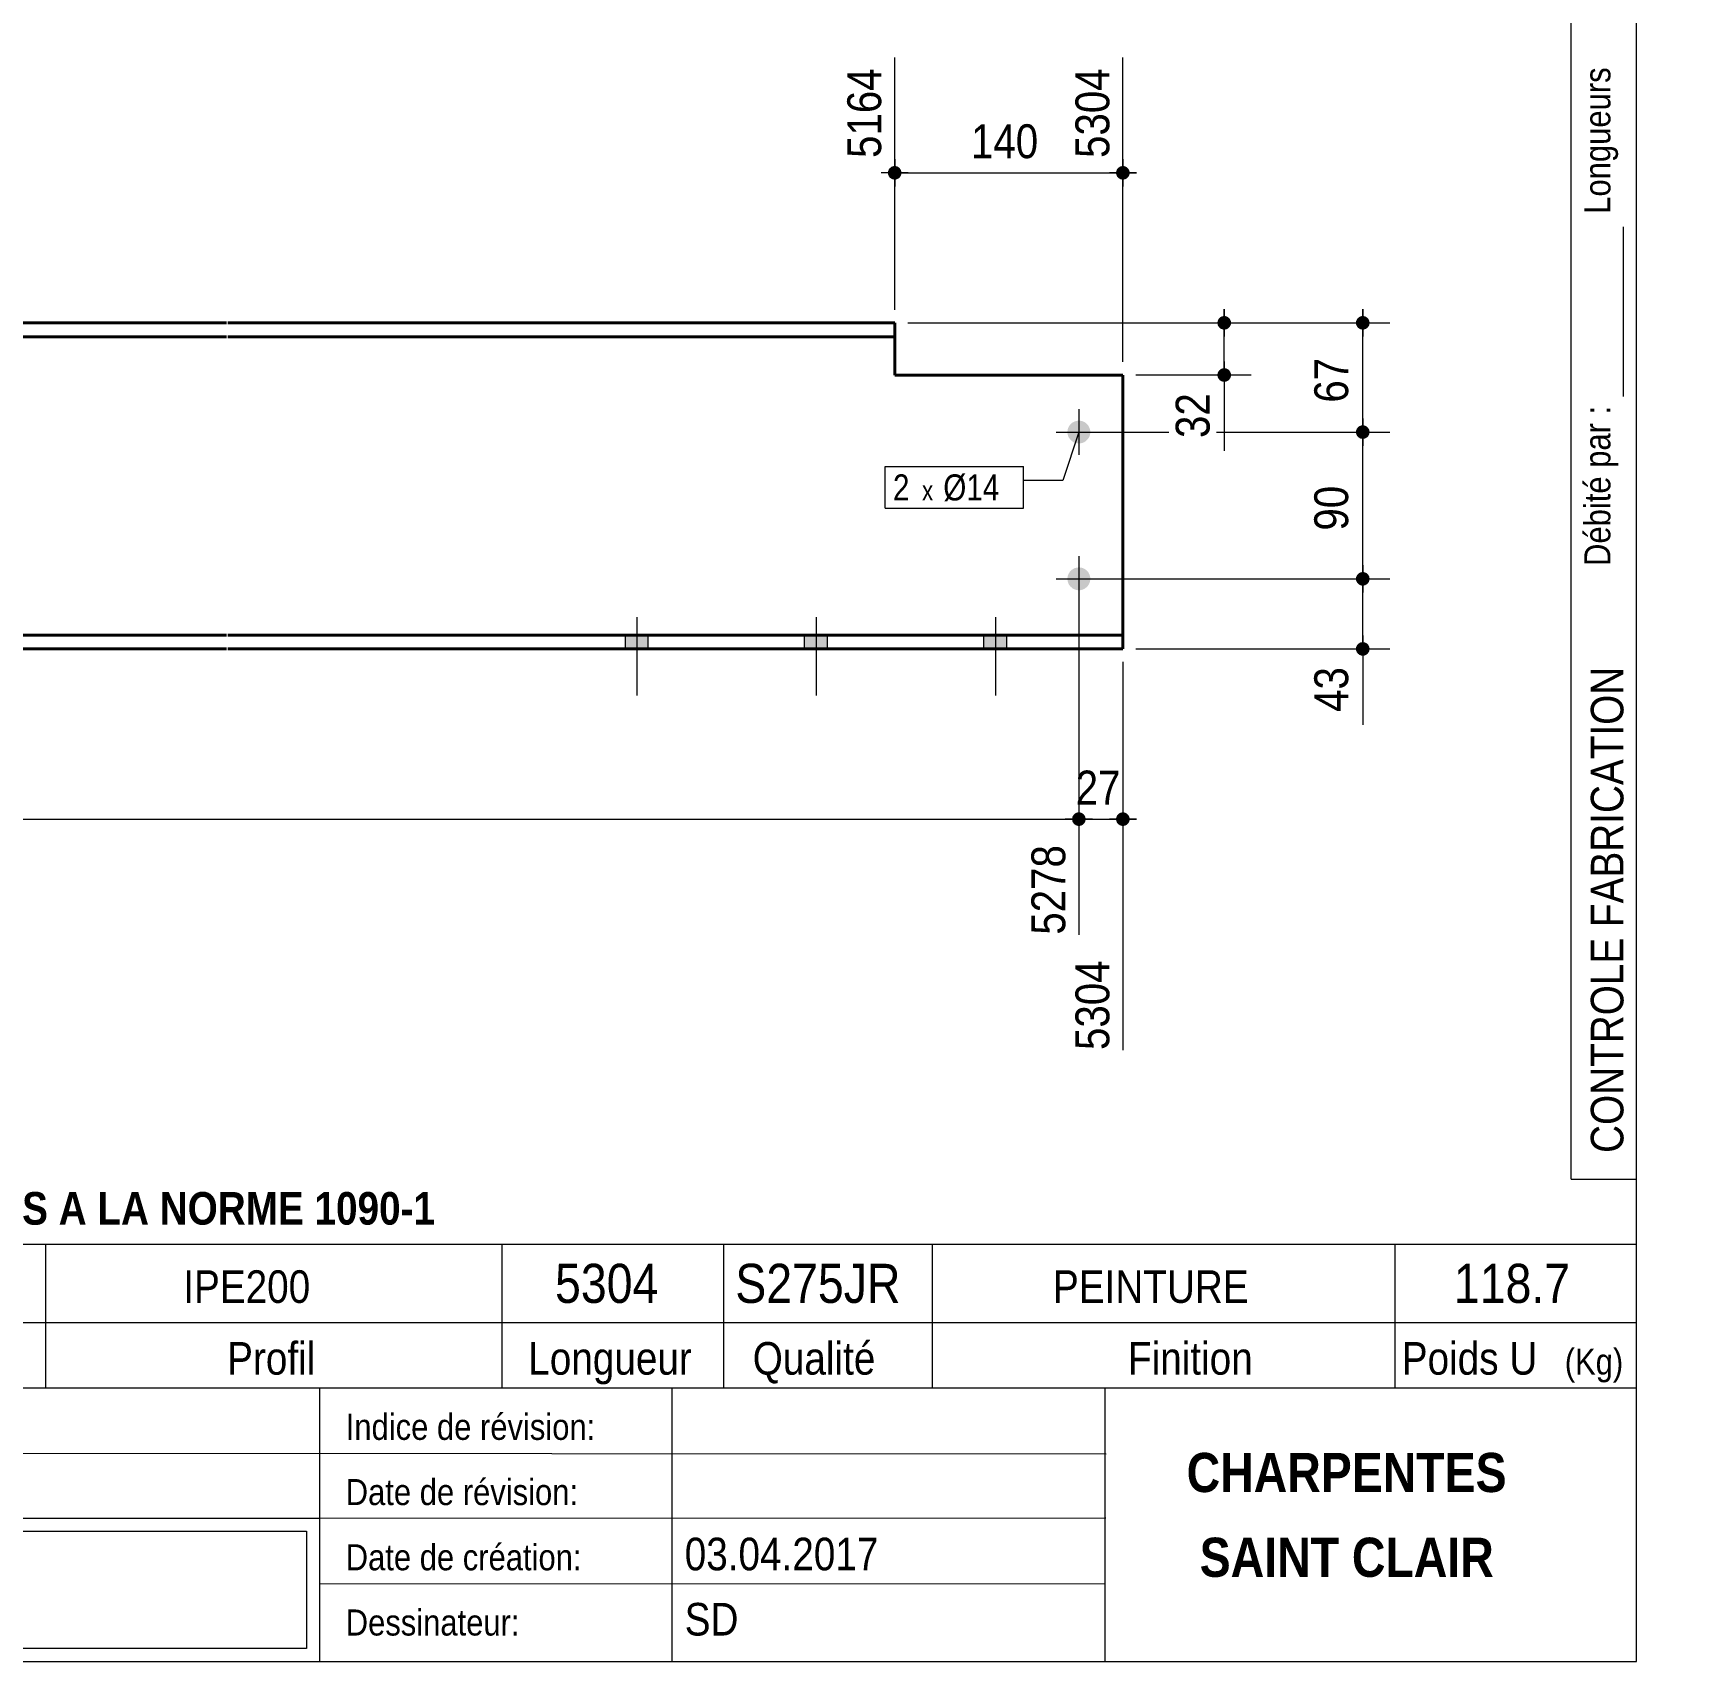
# Model space of a CAD drawing. Header units: millimetres. Extents: x 2 to 287, y 5 to 195.
# Drawn here: x 159 to 287, y 5 to 129.8 of the extents above; entities that cross this region are included whole.
import ezdxf

# ---------------------------------------------------------------- set-up
doc = ezdxf.new("R2010")
doc.units = ezdxf.units.MM
doc.linetypes.add('CACHE2', pattern=[1.190625, 0.79375, -0.396875])
for name, color, linetype, lineweight in [('Autre type objet', 1, 'Continuous', 0), ('Boulon', 7, 'Continuous', 0), ('Cache', 7, 'Continuous', 0), ('Cotation', 7, 'Continuous', 0), ('Désignation boulon', 3, 'Continuous', 0), ('Feuille dessin', 5, 'Continuous', 0), ('Piece', 2, 'Continuous', 0)]:
    doc.layers.add(name, color=color, linetype=linetype, lineweight=lineweight)
doc.styles.add('ARIAL', font='ARIAL.TTF')
doc.styles.add('ARIAL_BOLD', font='ARIALBD.TTF')
doc.styles.add('ARIAL_ITALIC', font='ARIALI.TTF')
doc.styles.add('COMIC_SANS_MS', font='COMIC.TTF')

# ---------------------------------------------------------------- blocks, each defined once
blk = doc.blocks.new('*A2')
at = {"layer": 'Boulon'}
for points in [[(206.2, 83.7), (206.2, 82.64), (204.45, 82.64), (204.45, 83.7)], [(206.2, 83.7), (206.2, 82.64), (204.45, 82.64), (204.45, 83.7)], [(219.95, 83.7), (219.95, 82.64), (218.2, 82.64), (218.2, 83.7)], [(219.95, 83.7), (219.95, 82.64), (218.2, 82.64), (218.2, 83.7)], [(233.7, 83.7), (233.7, 82.64), (231.95, 82.64), (231.95, 83.7)], [(233.7, 83.7), (233.7, 82.64), (231.95, 82.64), (231.95, 83.7)]]:
    blk.add_hatch(color=256, dxfattribs=at).paths.add_polyline_path(points, flags=17)
at = {"layer": 'Boulon', "linetype": 'Continuous', "lineweight": 0}
for p, q in [((205.33, 85.08), (205.33, 79.08)), ((205.33, 85.08), (205.33, 79.08)), ((219.08, 85.08), (219.08, 79.08)), ((219.08, 85.08), (219.08, 79.08)), ((232.83, 85.08), (232.83, 79.08)), ((232.83, 85.08), (232.83, 79.08)), ((204.45, 82.64), (204.45, 83.7)), ((204.45, 82.64), (204.45, 83.7)), ((206.2, 82.64), (206.2, 83.7)), ((206.2, 82.64), (206.2, 83.7)), ((218.2, 82.64), (218.2, 83.7)), ((218.2, 82.64), (218.2, 83.7)), ((219.95, 82.64), (219.95, 83.7)), ((219.95, 82.64), (219.95, 83.7)), ((231.95, 82.64), (231.95, 83.7)), ((231.95, 82.64), (231.95, 83.7)), ((233.7, 82.64), (233.7, 83.7)), ((233.7, 82.64), (233.7, 83.7))]:
    blk.add_line(p, q, dxfattribs=at)
blk = doc.blocks.new('*A4')
at = {"layer": 'Boulon'}
for points in [[(238.36, 99.31), (238.36, 99.35), (238.37, 99.39), (238.37, 99.43), (238.38, 99.48), (238.4, 99.52), (238.41, 99.56), (238.42, 99.6), (238.44, 99.64), (238.46, 99.68), (238.48, 99.71), (238.51, 99.75), (238.53, 99.79), (238.56, 99.82), (238.58, 99.85), (238.61, 99.88), (238.65, 99.91), (238.68, 99.94), (238.71, 99.97), (238.75, 99.99), (238.78, 100.01), (238.82, 100.04), (238.86, 100.05), (238.9, 100.07), (238.94, 100.09), (238.98, 100.1), (239.02, 100.11), (239.06, 100.12), (239.1, 100.13), (239.15, 100.13), (239.19, 100.14), (239.23, 100.14), (239.28, 100.14), (239.32, 100.13), (239.36, 100.13), (239.4, 100.12), (239.45, 100.11), (239.49, 100.1), (239.53, 100.09), (239.57, 100.07), (239.61, 100.05), (239.65, 100.04), (239.68, 100.01), (239.72, 99.99), (239.75, 99.97), (239.79, 99.94), (239.82, 99.91), (239.85, 99.88), (239.88, 99.85), (239.91, 99.82), (239.94, 99.79), (239.96, 99.75), (239.98, 99.71), (240, 99.68), (240.02, 99.64), (240.04, 99.6), (240.06, 99.56), (240.07, 99.52), (240.08, 99.48), (240.09, 99.43), (240.1, 99.39), (240.1, 99.35), (240.11, 99.31), (240.11, 99.26), (240.11, 99.22), (240.1, 99.18), (240.1, 99.14), (240.09, 99.09), (240.08, 99.05), (240.07, 99.01), (240.06, 98.97), (240.04, 98.93), (240.02, 98.89), (240, 98.85), (239.98, 98.81), (239.96, 98.78), (239.94, 98.74), (239.91, 98.71), (239.88, 98.68), (239.85, 98.65), (239.82, 98.62), (239.79, 98.59), (239.75, 98.56), (239.72, 98.54), (239.68, 98.51), (239.65, 98.49), (239.61, 98.47), (239.57, 98.46), (239.53, 98.44), (239.49, 98.43), (239.45, 98.42), (239.4, 98.41), (239.36, 98.4), (239.32, 98.39), (239.28, 98.39), (239.23, 98.39), (239.19, 98.39), (239.15, 98.39), (239.1, 98.4), (239.06, 98.41), (239.02, 98.42), (238.98, 98.43), (238.94, 98.44), (238.9, 98.46), (238.86, 98.47), (238.82, 98.49), (238.78, 98.51), (238.75, 98.54), (238.71, 98.56), (238.68, 98.59), (238.65, 98.62), (238.61, 98.65), (238.58, 98.68), (238.56, 98.71), (238.53, 98.74), (238.51, 98.78), (238.48, 98.81), (238.46, 98.85), (238.44, 98.89), (238.42, 98.93), (238.41, 98.97), (238.4, 99.01), (238.38, 99.05), (238.37, 99.09), (238.37, 99.14), (238.36, 99.18), (238.36, 99.22), (238.36, 99.26)], [(238.36, 88.06), (238.36, 88.1), (238.37, 88.14), (238.37, 88.18), (238.38, 88.23), (238.4, 88.27), (238.41, 88.31), (238.42, 88.35), (238.44, 88.39), (238.46, 88.43), (238.48, 88.46), (238.51, 88.5), (238.53, 88.54), (238.56, 88.57), (238.58, 88.6), (238.61, 88.63), (238.65, 88.66), (238.68, 88.69), (238.71, 88.72), (238.75, 88.74), (238.78, 88.76), (238.82, 88.79), (238.86, 88.8), (238.9, 88.82), (238.94, 88.84), (238.98, 88.85), (239.02, 88.86), (239.06, 88.87), (239.1, 88.88), (239.15, 88.88), (239.19, 88.89), (239.23, 88.89), (239.28, 88.89), (239.32, 88.88), (239.36, 88.88), (239.4, 88.87), (239.45, 88.86), (239.49, 88.85), (239.53, 88.84), (239.57, 88.82), (239.61, 88.8), (239.65, 88.79), (239.68, 88.76), (239.72, 88.74), (239.75, 88.72), (239.79, 88.69), (239.82, 88.66), (239.85, 88.63), (239.88, 88.6), (239.91, 88.57), (239.94, 88.54), (239.96, 88.5), (239.98, 88.46), (240, 88.43), (240.02, 88.39), (240.04, 88.35), (240.06, 88.31), (240.07, 88.27), (240.08, 88.23), (240.09, 88.18), (240.1, 88.14), (240.1, 88.1), (240.11, 88.06), (240.11, 88.01), (240.11, 87.97), (240.1, 87.93), (240.1, 87.89), (240.09, 87.84), (240.08, 87.8), (240.07, 87.76), (240.06, 87.72), (240.04, 87.68), (240.02, 87.64), (240, 87.6), (239.98, 87.56), (239.96, 87.53), (239.94, 87.49), (239.91, 87.46), (239.88, 87.43), (239.85, 87.4), (239.82, 87.37), (239.79, 87.34), (239.75, 87.31), (239.72, 87.29), (239.68, 87.26), (239.65, 87.24), (239.61, 87.22), (239.57, 87.21), (239.53, 87.19), (239.49, 87.18), (239.45, 87.17), (239.4, 87.16), (239.36, 87.15), (239.32, 87.14), (239.28, 87.14), (239.23, 87.14), (239.19, 87.14), (239.15, 87.14), (239.1, 87.15), (239.06, 87.16), (239.02, 87.17), (238.98, 87.18), (238.94, 87.19), (238.9, 87.21), (238.86, 87.22), (238.82, 87.24), (238.78, 87.26), (238.75, 87.29), (238.71, 87.31), (238.68, 87.34), (238.65, 87.37), (238.61, 87.4), (238.58, 87.43), (238.56, 87.46), (238.53, 87.49), (238.51, 87.53), (238.48, 87.56), (238.46, 87.6), (238.44, 87.64), (238.42, 87.68), (238.41, 87.72), (238.4, 87.76), (238.38, 87.8), (238.37, 87.84), (238.37, 87.89), (238.36, 87.93), (238.36, 87.97), (238.36, 88.01)]]:
    blk.add_hatch(color=256, dxfattribs=at).paths.add_polyline_path(points, flags=17)
at = {"layer": 'Boulon', "linetype": 'Continuous', "lineweight": 0}
for p, q in [((239.23, 101.01), (239.23, 97.51)), ((237.48, 99.26), (240.98, 99.26)), ((239.23, 89.76), (239.23, 86.26)), ((237.48, 88.01), (240.98, 88.01))]:
    blk.add_line(p, q, dxfattribs=at)
blk = doc.blocks.new('*A6')
at = {"layer": 'Cache', "color": 7, "linetype": 'CACHE2', "lineweight": 20}
blk.add_line((242.606961, 82.638728), (242.606961, 83.701228), dxfattribs=at)
at = {"layer": 'Piece', "color": 2, "linetype": 'Continuous', "lineweight": 40}
for p, q in [((173.855693, 107.638728), (111.113279, 107.638728)), ((225.106961, 107.638728), (173.955693, 107.638728)), ((225.106961, 103.638728), (225.106961, 107.638728)), ((173.855693, 106.576228), (111.113279, 106.576228)), ((225.106961, 106.576228), (173.955693, 106.576228)), ((242.606961, 103.638728), (225.106961, 103.638728)), ((242.606961, 83.701228), (242.606961, 103.638728)), ((111.113279, 83.701228), (173.855693, 83.701228)), ((173.955693, 83.701228), (242.606961, 83.701228)), ((242.606961, 83.701228), (242.606961, 82.638728)), ((173.855693, 82.638728), (111.113279, 82.638728)), ((242.606961, 82.638728), (173.955693, 82.638728))]:
    blk.add_line(p, q, dxfattribs=at)
blk = doc.blocks.new('*A13')
at = {"layer": 'Feuille dessin', "linetype": 'Continuous', "lineweight": 0}
for p, q in [((282, 5), (282, 195)), ((5, 5), (282, 5))]:
    blk.add_line(p, q, dxfattribs=at)
blk = doc.blocks.new('*A14')
at = {"layer": 'Autre type objet', "linetype": 'Continuous', "lineweight": 0}
for p, q in [((277, 42), (277, 195)), ((277, 195), (287, 195)), ((282, 42), (282, 195)), ((287, 195), (287, 158)), ((278, 194), (278, 191)), ((281, 194), (278, 194)), ((281, 191), (281, 194)), ((278, 191), (281, 191)), ((281, 165), (281, 179)), ((287, 158), (282, 153)), ((278, 150), (278, 147)), ((281, 150), (278, 150)), ((281, 147), (281, 150)), ((278, 147), (281, 147)), ((278, 134), (278, 131)), ((281, 134), (278, 134)), ((281, 131), (281, 134)), ((278, 131), (281, 131)), ((281, 102), (281, 115)), ((277, 42), (282, 42))]:
    blk.add_line(p, q, dxfattribs=at)
at = {"layer": 'Autre type objet', "width": 0.85}
for s, height, style, p in [('Perçages', 2, 'ARIAL', (280, 179)), ('6075 / [5-.38] Ind 0', 2.5, 'ARIAL_ITALIC', (285.619109, 157.760245)), ('Percé par :', 2, 'ARIAL', (280, 152)), ('Coupes', 2, 'ARIAL', (280, 137)), ('Longueurs', 2, 'ARIAL', (280, 116)), ('Débité par :', 2, 'ARIAL', (280, 89)), ('CONTROLE FABRICATION', 2.5, 'ARIAL', (281, 44))]:
    blk.add_text(s, height=height, rotation=90, dxfattribs=dict(at, style=style)).set_placement(p)
blk = doc.blocks.new('*A16')
at = {"layer": 'Autre type objet', "linetype": 'Continuous', "lineweight": 0}
for p, q in [((92, 37), (282, 37)), ((160, 31), (160, 37)), ((195, 31), (195, 37)), ((212, 31), (212, 37)), ((228, 31), (228, 37)), ((263.5, 31), (263.5, 37)), ((282, 31), (282, 37)), ((92, 31), (282, 31)), ((160, 26), (160, 31)), ((195, 26), (195, 31)), ((212, 26), (212, 31)), ((228, 26), (228, 31)), ((263.5, 26), (263.5, 31)), ((282, 5), (282, 31)), ((92, 26), (282, 26)), ((181, 26), (181, 5)), ((208, 26), (208, 5)), ((241.262466, 5), (241.262466, 26)), ((92, 21), (241.327069, 20.935451)), ((92, 16), (181, 16)), ((181, 16), (241.297815, 16.021151)), ((93, 15), (180, 15)), ((180, 15), (180, 6)), ((181, 11), (241.217807, 10.969512)), ((180, 6), (93, 6)), ((92, 5), (282, 5))]:
    blk.add_line(p, q, dxfattribs=at)
at = {"layer": 'Autre type objet', "width": 0.85}
for s, height, style, p in [('TOLERANCES ESSENTIELLES CONFORMES A LA NORME 1090-1', 2.5, 'ARIAL_BOLD', (96.5, 38.5)), ('IPE200', 2.5, 'ARIAL', (170.538574, 32.5)), ('5304', 3, 'ARIAL', (199.053223, 32.5)), ('S275JR', 3, 'ARIAL', (212.880127, 32.5)), ('PEINTURE', 2.5, 'ARIAL', (237.24646, 32.5)), ('118.7', 3, 'ARIAL', (267.997314, 32.5)), ('Profil', 2.5, 'ARIAL', (173.903564, 27)), ('Longueur', 2.5, 'ARIAL', (197, 27)), ('Qualité', 2.5, 'ARIAL', (214.218018, 27)), ('Finition', 2.5, 'ARIAL', (243, 27)), ('Poids U', 2.5, 'ARIAL', (264, 27)), ('(Kg)', 2, 'ARIAL', (276.5, 27)), ('Indice de révision:', 2, 'ARIAL', (183, 22)), ('CHARPENTES', 3, 'ARIAL_BOLD', (247.5, 18)), ('Date de révision:', 2, 'ARIAL', (183, 17)), ('Date de création:', 2, 'ARIAL', (183, 12)), ('03.04.2017', 2.5, 'ARIAL', (209, 12)), ('SAINT CLAIR', 3, 'ARIAL_BOLD', (248.5, 11.5)), ('Dessinateur:', 2, 'ARIAL', (183, 7)), ('SD', 2.5, 'ARIAL', (209, 7))]:
    blk.add_text(s, height=height, dxfattribs=dict(at, style=style)).set_placement(p)
blk = doc.blocks.new('*A19')
at = {"layer": 'Cotation'}
for points in [[(250.36, 107.12), (250.33, 107.12), (250.31, 107.12), (250.28, 107.13), (250.26, 107.13), (250.23, 107.14), (250.21, 107.15), (250.18, 107.16), (250.16, 107.17), (250.14, 107.18), (250.11, 107.19), (250.09, 107.21), (250.07, 107.22), (250.05, 107.24), (250.03, 107.25), (250.01, 107.27), (250, 107.29), (249.98, 107.31), (249.96, 107.33), (249.95, 107.35), (249.94, 107.37), (249.92, 107.39), (249.91, 107.42), (249.9, 107.44), (249.89, 107.46), (249.88, 107.49), (249.88, 107.51), (249.87, 107.54), (249.87, 107.56), (249.86, 107.59), (249.86, 107.61), (249.86, 107.64), (249.86, 107.66), (249.86, 107.69), (249.87, 107.72), (249.87, 107.74), (249.88, 107.77), (249.88, 107.79), (249.89, 107.81), (249.9, 107.84), (249.91, 107.86), (249.92, 107.88), (249.94, 107.91), (249.95, 107.93), (249.96, 107.95), (249.98, 107.97), (250, 107.99), (250.01, 108.01), (250.03, 108.02), (250.05, 108.04), (250.07, 108.06), (250.09, 108.07), (250.11, 108.08), (250.14, 108.1), (250.16, 108.11), (250.18, 108.12), (250.21, 108.13), (250.23, 108.14), (250.26, 108.14), (250.28, 108.15), (250.31, 108.15), (250.33, 108.16), (250.36, 108.16), (250.38, 108.16), (250.41, 108.16), (250.43, 108.16), (250.46, 108.15), (250.48, 108.15), (250.51, 108.14), (250.53, 108.14), (250.56, 108.13), (250.58, 108.12), (250.6, 108.11), (250.63, 108.1), (250.65, 108.08), (250.67, 108.07), (250.69, 108.06), (250.71, 108.04), (250.73, 108.02), (250.75, 108.01), (250.77, 107.99), (250.78, 107.97), (250.8, 107.95), (250.81, 107.93), (250.83, 107.91), (250.84, 107.88), (250.85, 107.86), (250.86, 107.84), (250.87, 107.81), (250.88, 107.79), (250.89, 107.77), (250.89, 107.74), (250.9, 107.72), (250.9, 107.69), (250.9, 107.66), (250.9, 107.64), (250.9, 107.61), (250.9, 107.59), (250.9, 107.56), (250.89, 107.54), (250.89, 107.51), (250.88, 107.49), (250.87, 107.46), (250.86, 107.44), (250.85, 107.42), (250.84, 107.39), (250.83, 107.37), (250.81, 107.35), (250.8, 107.33), (250.78, 107.31), (250.77, 107.29), (250.75, 107.27), (250.73, 107.25), (250.71, 107.24), (250.69, 107.22), (250.67, 107.21), (250.65, 107.19), (250.63, 107.18), (250.6, 107.17), (250.58, 107.16), (250.56, 107.15), (250.53, 107.14), (250.51, 107.13), (250.48, 107.13), (250.46, 107.12), (250.43, 107.12), (250.41, 107.12), (250.38, 107.12)], [(250.36, 103.12), (250.33, 103.12), (250.31, 103.12), (250.28, 103.13), (250.26, 103.13), (250.23, 103.14), (250.21, 103.15), (250.18, 103.16), (250.16, 103.17), (250.14, 103.18), (250.11, 103.19), (250.09, 103.21), (250.07, 103.22), (250.05, 103.24), (250.03, 103.25), (250.01, 103.27), (250, 103.29), (249.98, 103.31), (249.96, 103.33), (249.95, 103.35), (249.94, 103.37), (249.92, 103.39), (249.91, 103.42), (249.9, 103.44), (249.89, 103.46), (249.88, 103.49), (249.88, 103.51), (249.87, 103.54), (249.87, 103.56), (249.86, 103.59), (249.86, 103.61), (249.86, 103.64), (249.86, 103.66), (249.86, 103.69), (249.87, 103.72), (249.87, 103.74), (249.88, 103.77), (249.88, 103.79), (249.89, 103.81), (249.9, 103.84), (249.91, 103.86), (249.92, 103.88), (249.94, 103.91), (249.95, 103.93), (249.96, 103.95), (249.98, 103.97), (250, 103.99), (250.01, 104.01), (250.03, 104.02), (250.05, 104.04), (250.07, 104.06), (250.09, 104.07), (250.11, 104.08), (250.14, 104.1), (250.16, 104.11), (250.18, 104.12), (250.21, 104.13), (250.23, 104.14), (250.26, 104.14), (250.28, 104.15), (250.31, 104.15), (250.33, 104.16), (250.36, 104.16), (250.38, 104.16), (250.41, 104.16), (250.43, 104.16), (250.46, 104.15), (250.48, 104.15), (250.51, 104.14), (250.53, 104.14), (250.56, 104.13), (250.58, 104.12), (250.6, 104.11), (250.63, 104.1), (250.65, 104.08), (250.67, 104.07), (250.69, 104.06), (250.71, 104.04), (250.73, 104.02), (250.75, 104.01), (250.77, 103.99), (250.78, 103.97), (250.8, 103.95), (250.81, 103.93), (250.83, 103.91), (250.84, 103.88), (250.85, 103.86), (250.86, 103.84), (250.87, 103.81), (250.88, 103.79), (250.89, 103.77), (250.89, 103.74), (250.9, 103.72), (250.9, 103.69), (250.9, 103.66), (250.9, 103.64), (250.9, 103.61), (250.9, 103.59), (250.9, 103.56), (250.89, 103.54), (250.89, 103.51), (250.88, 103.49), (250.87, 103.46), (250.86, 103.44), (250.85, 103.42), (250.84, 103.39), (250.83, 103.37), (250.81, 103.35), (250.8, 103.33), (250.78, 103.31), (250.77, 103.29), (250.75, 103.27), (250.73, 103.25), (250.71, 103.24), (250.69, 103.22), (250.67, 103.21), (250.65, 103.19), (250.63, 103.18), (250.6, 103.17), (250.58, 103.16), (250.56, 103.15), (250.53, 103.14), (250.51, 103.13), (250.48, 103.13), (250.46, 103.12), (250.43, 103.12), (250.41, 103.12), (250.38, 103.12)]]:
    blk.add_hatch(color=256, dxfattribs=at).paths.add_polyline_path(points, flags=17)
at = {"layer": 'Cotation', "linetype": 'Continuous', "lineweight": 0}
for p, q in [((226.11, 107.64), (252.46, 107.64)), ((249.34, 107.64), (251.42, 107.64)), ((250.38, 108.68), (250.38, 106.6)), ((250.38, 107.64), (250.38, 108.68)), ((250.38, 103.64), (250.38, 107.64)), ((250.38, 104.68), (250.38, 102.6)), ((243.61, 103.64), (252.46, 103.64)), ((249.34, 103.64), (251.42, 103.64)), ((250.38, 103.64), (250.38, 97.83)), ((250.38, 103.64), (250.38, 97.83))]:
    blk.add_line(p, q, dxfattribs=at)
at = {"layer": 'Cotation'}
for p in [(250.38, 107.64), (250.38, 103.64)]:
    blk.add_point(p, dxfattribs=at)
at = {"layer": 'Cotation', "style": 'ARIAL', "width": 0.85}
blk.add_text('32', height=2.6, rotation=90.0002, dxfattribs=at).set_placement((249.26, 98.81))
blk = doc.blocks.new('*A23')
at = {"layer": 'Cotation'}
for points in [[(260.98, 87.49), (260.96, 87.5), (260.93, 87.5), (260.91, 87.5), (260.88, 87.51), (260.86, 87.52), (260.83, 87.52), (260.81, 87.53), (260.79, 87.54), (260.76, 87.56), (260.74, 87.57), (260.72, 87.58), (260.7, 87.6), (260.68, 87.61), (260.66, 87.63), (260.64, 87.65), (260.62, 87.66), (260.61, 87.68), (260.59, 87.7), (260.58, 87.72), (260.56, 87.75), (260.55, 87.77), (260.54, 87.79), (260.53, 87.81), (260.52, 87.84), (260.51, 87.86), (260.5, 87.89), (260.5, 87.91), (260.49, 87.94), (260.49, 87.96), (260.49, 87.99), (260.49, 88.01), (260.49, 88.04), (260.49, 88.06), (260.49, 88.09), (260.5, 88.12), (260.5, 88.14), (260.51, 88.16), (260.52, 88.19), (260.53, 88.21), (260.54, 88.24), (260.55, 88.26), (260.56, 88.28), (260.58, 88.3), (260.59, 88.32), (260.61, 88.34), (260.62, 88.36), (260.64, 88.38), (260.66, 88.4), (260.68, 88.42), (260.7, 88.43), (260.72, 88.45), (260.74, 88.46), (260.76, 88.47), (260.79, 88.48), (260.81, 88.49), (260.83, 88.5), (260.86, 88.51), (260.88, 88.52), (260.91, 88.52), (260.93, 88.53), (260.96, 88.53), (260.98, 88.53), (261.01, 88.53), (261.03, 88.53), (261.06, 88.53), (261.08, 88.53), (261.11, 88.52), (261.13, 88.52), (261.16, 88.51), (261.18, 88.5), (261.21, 88.49), (261.23, 88.48), (261.25, 88.47), (261.27, 88.46), (261.3, 88.45), (261.32, 88.43), (261.34, 88.42), (261.36, 88.4), (261.38, 88.38), (261.39, 88.36), (261.41, 88.34), (261.43, 88.32), (261.44, 88.3), (261.45, 88.28), (261.47, 88.26), (261.48, 88.24), (261.49, 88.21), (261.5, 88.19), (261.51, 88.16), (261.51, 88.14), (261.52, 88.12), (261.52, 88.09), (261.53, 88.06), (261.53, 88.04), (261.53, 88.01), (261.53, 87.99), (261.53, 87.96), (261.52, 87.94), (261.52, 87.91), (261.51, 87.89), (261.51, 87.86), (261.5, 87.84), (261.49, 87.81), (261.48, 87.79), (261.47, 87.77), (261.45, 87.75), (261.44, 87.72), (261.43, 87.7), (261.41, 87.68), (261.39, 87.66), (261.38, 87.65), (261.36, 87.63), (261.34, 87.61), (261.32, 87.6), (261.3, 87.58), (261.27, 87.57), (261.25, 87.56), (261.23, 87.54), (261.21, 87.53), (261.18, 87.52), (261.16, 87.52), (261.13, 87.51), (261.11, 87.5), (261.08, 87.5), (261.06, 87.5), (261.03, 87.49), (261.01, 87.49)], [(260.98, 82.12), (260.96, 82.12), (260.93, 82.12), (260.91, 82.13), (260.88, 82.13), (260.86, 82.14), (260.83, 82.15), (260.81, 82.16), (260.79, 82.17), (260.76, 82.18), (260.74, 82.19), (260.72, 82.21), (260.7, 82.22), (260.68, 82.24), (260.66, 82.25), (260.64, 82.27), (260.62, 82.29), (260.61, 82.31), (260.59, 82.33), (260.58, 82.35), (260.56, 82.37), (260.55, 82.39), (260.54, 82.42), (260.53, 82.44), (260.52, 82.46), (260.51, 82.49), (260.5, 82.51), (260.5, 82.54), (260.49, 82.56), (260.49, 82.59), (260.49, 82.61), (260.49, 82.64), (260.49, 82.66), (260.49, 82.69), (260.49, 82.72), (260.5, 82.74), (260.5, 82.77), (260.51, 82.79), (260.52, 82.81), (260.53, 82.84), (260.54, 82.86), (260.55, 82.88), (260.56, 82.91), (260.58, 82.93), (260.59, 82.95), (260.61, 82.97), (260.62, 82.99), (260.64, 83.01), (260.66, 83.02), (260.68, 83.04), (260.7, 83.06), (260.72, 83.07), (260.74, 83.08), (260.76, 83.1), (260.79, 83.11), (260.81, 83.12), (260.83, 83.13), (260.86, 83.14), (260.88, 83.14), (260.91, 83.15), (260.93, 83.15), (260.96, 83.16), (260.98, 83.16), (261.01, 83.16), (261.03, 83.16), (261.06, 83.16), (261.08, 83.15), (261.11, 83.15), (261.13, 83.14), (261.16, 83.14), (261.18, 83.13), (261.21, 83.12), (261.23, 83.11), (261.25, 83.1), (261.27, 83.08), (261.3, 83.07), (261.32, 83.06), (261.34, 83.04), (261.36, 83.02), (261.38, 83.01), (261.39, 82.99), (261.41, 82.97), (261.43, 82.95), (261.44, 82.93), (261.45, 82.91), (261.47, 82.88), (261.48, 82.86), (261.49, 82.84), (261.5, 82.81), (261.51, 82.79), (261.51, 82.77), (261.52, 82.74), (261.52, 82.72), (261.53, 82.69), (261.53, 82.66), (261.53, 82.64), (261.53, 82.61), (261.53, 82.59), (261.52, 82.56), (261.52, 82.54), (261.51, 82.51), (261.51, 82.49), (261.5, 82.46), (261.49, 82.44), (261.48, 82.42), (261.47, 82.39), (261.45, 82.37), (261.44, 82.35), (261.43, 82.33), (261.41, 82.31), (261.39, 82.29), (261.38, 82.27), (261.36, 82.25), (261.34, 82.24), (261.32, 82.22), (261.3, 82.21), (261.27, 82.19), (261.25, 82.18), (261.23, 82.17), (261.21, 82.16), (261.18, 82.15), (261.16, 82.14), (261.13, 82.13), (261.11, 82.13), (261.08, 82.12), (261.06, 82.12), (261.03, 82.12), (261.01, 82.12)]]:
    blk.add_hatch(color=256, dxfattribs=at).paths.add_polyline_path(points, flags=17)
at = {"layer": 'Cotation', "linetype": 'Continuous', "lineweight": 0}
for p, q in [((261.01, 89.05), (261.01, 86.97)), ((261.01, 88.01), (261.01, 89.05)), ((240.23, 88.01), (263.09, 88.01)), ((259.97, 88.01), (262.05, 88.01)), ((261.01, 82.64), (261.01, 88.01)), ((261.01, 83.68), (261.01, 81.6)), ((243.61, 82.64), (263.09, 82.64)), ((259.97, 82.64), (262.05, 82.64)), ((261.01, 82.64), (261.01, 76.83)), ((261.01, 82.64), (261.01, 76.83))]:
    blk.add_line(p, q, dxfattribs=at)
at = {"layer": 'Cotation'}
for p in [(261.01, 88.01), (261.01, 82.64)]:
    blk.add_point(p, dxfattribs=at)
at = {"layer": 'Cotation', "style": 'ARIAL', "width": 0.85}
blk.add_text('43', height=2.6, rotation=90.0002, dxfattribs=at).set_placement((259.89, 77.81))
blk = doc.blocks.new('*A24')
at = {"layer": 'Cotation'}
for points in [[(260.98, 98.74), (260.96, 98.75), (260.93, 98.75), (260.91, 98.75), (260.88, 98.76), (260.86, 98.77), (260.83, 98.77), (260.81, 98.78), (260.79, 98.79), (260.76, 98.81), (260.74, 98.82), (260.72, 98.83), (260.7, 98.85), (260.68, 98.86), (260.66, 98.88), (260.64, 98.9), (260.62, 98.91), (260.61, 98.93), (260.59, 98.95), (260.58, 98.97), (260.56, 99), (260.55, 99.02), (260.54, 99.04), (260.53, 99.06), (260.52, 99.09), (260.51, 99.11), (260.5, 99.14), (260.5, 99.16), (260.49, 99.19), (260.49, 99.21), (260.49, 99.24), (260.49, 99.26), (260.49, 99.29), (260.49, 99.31), (260.49, 99.34), (260.5, 99.37), (260.5, 99.39), (260.51, 99.41), (260.52, 99.44), (260.53, 99.46), (260.54, 99.49), (260.55, 99.51), (260.56, 99.53), (260.58, 99.55), (260.59, 99.57), (260.61, 99.59), (260.62, 99.61), (260.64, 99.63), (260.66, 99.65), (260.68, 99.67), (260.7, 99.68), (260.72, 99.7), (260.74, 99.71), (260.76, 99.72), (260.79, 99.73), (260.81, 99.74), (260.83, 99.75), (260.86, 99.76), (260.88, 99.77), (260.91, 99.77), (260.93, 99.78), (260.96, 99.78), (260.98, 99.78), (261.01, 99.78), (261.03, 99.78), (261.06, 99.78), (261.08, 99.78), (261.11, 99.77), (261.13, 99.77), (261.16, 99.76), (261.18, 99.75), (261.21, 99.74), (261.23, 99.73), (261.25, 99.72), (261.27, 99.71), (261.3, 99.7), (261.32, 99.68), (261.34, 99.67), (261.36, 99.65), (261.38, 99.63), (261.39, 99.61), (261.41, 99.59), (261.43, 99.57), (261.44, 99.55), (261.45, 99.53), (261.47, 99.51), (261.48, 99.49), (261.49, 99.46), (261.5, 99.44), (261.51, 99.41), (261.51, 99.39), (261.52, 99.37), (261.52, 99.34), (261.53, 99.31), (261.53, 99.29), (261.53, 99.26), (261.53, 99.24), (261.53, 99.21), (261.52, 99.19), (261.52, 99.16), (261.51, 99.14), (261.51, 99.11), (261.5, 99.09), (261.49, 99.06), (261.48, 99.04), (261.47, 99.02), (261.45, 99), (261.44, 98.97), (261.43, 98.95), (261.41, 98.93), (261.39, 98.91), (261.38, 98.9), (261.36, 98.88), (261.34, 98.86), (261.32, 98.85), (261.3, 98.83), (261.27, 98.82), (261.25, 98.81), (261.23, 98.79), (261.21, 98.78), (261.18, 98.77), (261.16, 98.77), (261.13, 98.76), (261.11, 98.75), (261.08, 98.75), (261.06, 98.75), (261.03, 98.74), (261.01, 98.74)], [(260.98, 87.49), (260.96, 87.5), (260.93, 87.5), (260.91, 87.5), (260.88, 87.51), (260.86, 87.52), (260.83, 87.52), (260.81, 87.53), (260.79, 87.54), (260.76, 87.56), (260.74, 87.57), (260.72, 87.58), (260.7, 87.6), (260.68, 87.61), (260.66, 87.63), (260.64, 87.65), (260.62, 87.66), (260.61, 87.68), (260.59, 87.7), (260.58, 87.72), (260.56, 87.75), (260.55, 87.77), (260.54, 87.79), (260.53, 87.81), (260.52, 87.84), (260.51, 87.86), (260.5, 87.89), (260.5, 87.91), (260.49, 87.94), (260.49, 87.96), (260.49, 87.99), (260.49, 88.01), (260.49, 88.04), (260.49, 88.06), (260.49, 88.09), (260.5, 88.12), (260.5, 88.14), (260.51, 88.16), (260.52, 88.19), (260.53, 88.21), (260.54, 88.24), (260.55, 88.26), (260.56, 88.28), (260.58, 88.3), (260.59, 88.32), (260.61, 88.34), (260.62, 88.36), (260.64, 88.38), (260.66, 88.4), (260.68, 88.42), (260.7, 88.43), (260.72, 88.45), (260.74, 88.46), (260.76, 88.47), (260.79, 88.48), (260.81, 88.49), (260.83, 88.5), (260.86, 88.51), (260.88, 88.52), (260.91, 88.52), (260.93, 88.53), (260.96, 88.53), (260.98, 88.53), (261.01, 88.53), (261.03, 88.53), (261.06, 88.53), (261.08, 88.53), (261.11, 88.52), (261.13, 88.52), (261.16, 88.51), (261.18, 88.5), (261.21, 88.49), (261.23, 88.48), (261.25, 88.47), (261.27, 88.46), (261.3, 88.45), (261.32, 88.43), (261.34, 88.42), (261.36, 88.4), (261.38, 88.38), (261.39, 88.36), (261.41, 88.34), (261.43, 88.32), (261.44, 88.3), (261.45, 88.28), (261.47, 88.26), (261.48, 88.24), (261.49, 88.21), (261.5, 88.19), (261.51, 88.16), (261.51, 88.14), (261.52, 88.12), (261.52, 88.09), (261.53, 88.06), (261.53, 88.04), (261.53, 88.01), (261.53, 87.99), (261.53, 87.96), (261.52, 87.94), (261.52, 87.91), (261.51, 87.89), (261.51, 87.86), (261.5, 87.84), (261.49, 87.81), (261.48, 87.79), (261.47, 87.77), (261.45, 87.75), (261.44, 87.72), (261.43, 87.7), (261.41, 87.68), (261.39, 87.66), (261.38, 87.65), (261.36, 87.63), (261.34, 87.61), (261.32, 87.6), (261.3, 87.58), (261.27, 87.57), (261.25, 87.56), (261.23, 87.54), (261.21, 87.53), (261.18, 87.52), (261.16, 87.52), (261.13, 87.51), (261.11, 87.5), (261.08, 87.5), (261.06, 87.5), (261.03, 87.49), (261.01, 87.49)]]:
    blk.add_hatch(color=256, dxfattribs=at).paths.add_polyline_path(points, flags=17)
at = {"layer": 'Cotation', "linetype": 'Continuous', "lineweight": 0}
for p, q in [((261.01, 100.3), (261.01, 98.22)), ((261.01, 99.26), (261.01, 100.3)), ((240.23, 99.26), (246.14, 99.26)), ((249.78, 99.26), (263.09, 99.26)), ((259.97, 99.26), (262.05, 99.26)), ((261.01, 88.01), (261.01, 99.26)), ((261.01, 89.05), (261.01, 86.97)), ((240.23, 88.01), (263.09, 88.01)), ((259.97, 88.01), (262.05, 88.01)), ((261.01, 88.01), (261.01, 86.97))]:
    blk.add_line(p, q, dxfattribs=at)
at = {"layer": 'Cotation'}
for p in [(261.01, 99.26), (261.01, 88.01)]:
    blk.add_point(p, dxfattribs=at)
at = {"layer": 'Cotation', "style": 'ARIAL', "width": 0.85}
blk.add_text('90', height=2.6, rotation=90.0002, dxfattribs=at).set_placement((259.89, 91.71))
blk = doc.blocks.new('*A25')
at = {"layer": 'Cotation'}
for points in [[(260.98, 107.12), (260.96, 107.12), (260.93, 107.12), (260.91, 107.13), (260.88, 107.13), (260.86, 107.14), (260.83, 107.15), (260.81, 107.16), (260.79, 107.17), (260.76, 107.18), (260.74, 107.19), (260.72, 107.21), (260.7, 107.22), (260.68, 107.24), (260.66, 107.25), (260.64, 107.27), (260.62, 107.29), (260.61, 107.31), (260.59, 107.33), (260.58, 107.35), (260.56, 107.37), (260.55, 107.39), (260.54, 107.42), (260.53, 107.44), (260.52, 107.46), (260.51, 107.49), (260.5, 107.51), (260.5, 107.54), (260.49, 107.56), (260.49, 107.59), (260.49, 107.61), (260.49, 107.64), (260.49, 107.66), (260.49, 107.69), (260.49, 107.72), (260.5, 107.74), (260.5, 107.77), (260.51, 107.79), (260.52, 107.81), (260.53, 107.84), (260.54, 107.86), (260.55, 107.88), (260.56, 107.91), (260.58, 107.93), (260.59, 107.95), (260.61, 107.97), (260.62, 107.99), (260.64, 108.01), (260.66, 108.02), (260.68, 108.04), (260.7, 108.06), (260.72, 108.07), (260.74, 108.08), (260.76, 108.1), (260.79, 108.11), (260.81, 108.12), (260.83, 108.13), (260.86, 108.14), (260.88, 108.14), (260.91, 108.15), (260.93, 108.15), (260.96, 108.16), (260.98, 108.16), (261.01, 108.16), (261.03, 108.16), (261.06, 108.16), (261.08, 108.15), (261.11, 108.15), (261.13, 108.14), (261.16, 108.14), (261.18, 108.13), (261.21, 108.12), (261.23, 108.11), (261.25, 108.1), (261.27, 108.08), (261.3, 108.07), (261.32, 108.06), (261.34, 108.04), (261.36, 108.02), (261.38, 108.01), (261.39, 107.99), (261.41, 107.97), (261.43, 107.95), (261.44, 107.93), (261.45, 107.91), (261.47, 107.88), (261.48, 107.86), (261.49, 107.84), (261.5, 107.81), (261.51, 107.79), (261.51, 107.77), (261.52, 107.74), (261.52, 107.72), (261.53, 107.69), (261.53, 107.66), (261.53, 107.64), (261.53, 107.61), (261.53, 107.59), (261.52, 107.56), (261.52, 107.54), (261.51, 107.51), (261.51, 107.49), (261.5, 107.46), (261.49, 107.44), (261.48, 107.42), (261.47, 107.39), (261.45, 107.37), (261.44, 107.35), (261.43, 107.33), (261.41, 107.31), (261.39, 107.29), (261.38, 107.27), (261.36, 107.25), (261.34, 107.24), (261.32, 107.22), (261.3, 107.21), (261.27, 107.19), (261.25, 107.18), (261.23, 107.17), (261.21, 107.16), (261.18, 107.15), (261.16, 107.14), (261.13, 107.13), (261.11, 107.13), (261.08, 107.12), (261.06, 107.12), (261.03, 107.12), (261.01, 107.12)], [(260.98, 98.74), (260.96, 98.75), (260.93, 98.75), (260.91, 98.75), (260.88, 98.76), (260.86, 98.77), (260.83, 98.77), (260.81, 98.78), (260.79, 98.79), (260.76, 98.81), (260.74, 98.82), (260.72, 98.83), (260.7, 98.85), (260.68, 98.86), (260.66, 98.88), (260.64, 98.9), (260.62, 98.91), (260.61, 98.93), (260.59, 98.95), (260.58, 98.97), (260.56, 99), (260.55, 99.02), (260.54, 99.04), (260.53, 99.06), (260.52, 99.09), (260.51, 99.11), (260.5, 99.14), (260.5, 99.16), (260.49, 99.19), (260.49, 99.21), (260.49, 99.24), (260.49, 99.26), (260.49, 99.29), (260.49, 99.31), (260.49, 99.34), (260.5, 99.37), (260.5, 99.39), (260.51, 99.41), (260.52, 99.44), (260.53, 99.46), (260.54, 99.49), (260.55, 99.51), (260.56, 99.53), (260.58, 99.55), (260.59, 99.57), (260.61, 99.59), (260.62, 99.61), (260.64, 99.63), (260.66, 99.65), (260.68, 99.67), (260.7, 99.68), (260.72, 99.7), (260.74, 99.71), (260.76, 99.72), (260.79, 99.73), (260.81, 99.74), (260.83, 99.75), (260.86, 99.76), (260.88, 99.77), (260.91, 99.77), (260.93, 99.78), (260.96, 99.78), (260.98, 99.78), (261.01, 99.78), (261.03, 99.78), (261.06, 99.78), (261.08, 99.78), (261.11, 99.77), (261.13, 99.77), (261.16, 99.76), (261.18, 99.75), (261.21, 99.74), (261.23, 99.73), (261.25, 99.72), (261.27, 99.71), (261.3, 99.7), (261.32, 99.68), (261.34, 99.67), (261.36, 99.65), (261.38, 99.63), (261.39, 99.61), (261.41, 99.59), (261.43, 99.57), (261.44, 99.55), (261.45, 99.53), (261.47, 99.51), (261.48, 99.49), (261.49, 99.46), (261.5, 99.44), (261.51, 99.41), (261.51, 99.39), (261.52, 99.37), (261.52, 99.34), (261.53, 99.31), (261.53, 99.29), (261.53, 99.26), (261.53, 99.24), (261.53, 99.21), (261.52, 99.19), (261.52, 99.16), (261.51, 99.14), (261.51, 99.11), (261.5, 99.09), (261.49, 99.06), (261.48, 99.04), (261.47, 99.02), (261.45, 99), (261.44, 98.97), (261.43, 98.95), (261.41, 98.93), (261.39, 98.91), (261.38, 98.9), (261.36, 98.88), (261.34, 98.86), (261.32, 98.85), (261.3, 98.83), (261.27, 98.82), (261.25, 98.81), (261.23, 98.79), (261.21, 98.78), (261.18, 98.77), (261.16, 98.77), (261.13, 98.76), (261.11, 98.75), (261.08, 98.75), (261.06, 98.75), (261.03, 98.74), (261.01, 98.74)]]:
    blk.add_hatch(color=256, dxfattribs=at).paths.add_polyline_path(points, flags=17)
at = {"layer": 'Cotation', "linetype": 'Continuous', "lineweight": 0}
for p, q in [((226.11, 107.64), (263.09, 107.64)), ((259.97, 107.64), (262.05, 107.64)), ((261.01, 108.68), (261.01, 106.6)), ((261.01, 107.64), (261.01, 108.68)), ((261.01, 99.26), (261.01, 107.64)), ((261.01, 100.3), (261.01, 98.22)), ((240.23, 99.26), (246.14, 99.26)), ((249.78, 99.26), (263.09, 99.26)), ((259.97, 99.26), (262.05, 99.26)), ((261.01, 99.26), (261.01, 98.22))]:
    blk.add_line(p, q, dxfattribs=at)
at = {"layer": 'Cotation'}
for p in [(261.01, 107.64), (261.01, 99.26)]:
    blk.add_point(p, dxfattribs=at)
at = {"layer": 'Cotation', "style": 'ARIAL', "width": 0.85}
blk.add_text('67', height=2.6, rotation=90.0002, dxfattribs=at).set_placement((259.89, 101.52))
blk = doc.blocks.new('*A27')
at = {"layer": 'Cotation'}
for points in [[(225.08, 118.62), (225.06, 118.62), (225.03, 118.62), (225.01, 118.63), (224.98, 118.63), (224.96, 118.64), (224.93, 118.65), (224.91, 118.66), (224.88, 118.67), (224.86, 118.68), (224.84, 118.69), (224.82, 118.71), (224.8, 118.72), (224.78, 118.74), (224.76, 118.75), (224.74, 118.77), (224.72, 118.79), (224.7, 118.81), (224.69, 118.83), (224.67, 118.85), (224.66, 118.87), (224.65, 118.89), (224.64, 118.92), (224.63, 118.94), (224.62, 118.96), (224.61, 118.99), (224.6, 119.01), (224.6, 119.04), (224.59, 119.06), (224.59, 119.09), (224.59, 119.11), (224.59, 119.14), (224.59, 119.16), (224.59, 119.19), (224.59, 119.22), (224.6, 119.24), (224.6, 119.27), (224.61, 119.29), (224.62, 119.31), (224.63, 119.34), (224.64, 119.36), (224.65, 119.38), (224.66, 119.41), (224.67, 119.43), (224.69, 119.45), (224.7, 119.47), (224.72, 119.49), (224.74, 119.51), (224.76, 119.52), (224.78, 119.54), (224.8, 119.56), (224.82, 119.57), (224.84, 119.58), (224.86, 119.6), (224.88, 119.61), (224.91, 119.62), (224.93, 119.63), (224.96, 119.64), (224.98, 119.64), (225.01, 119.65), (225.03, 119.65), (225.06, 119.66), (225.08, 119.66), (225.11, 119.66), (225.13, 119.66), (225.16, 119.66), (225.18, 119.65), (225.21, 119.65), (225.23, 119.64), (225.26, 119.64), (225.28, 119.63), (225.31, 119.62), (225.33, 119.61), (225.35, 119.6), (225.37, 119.58), (225.4, 119.57), (225.42, 119.56), (225.44, 119.54), (225.46, 119.52), (225.47, 119.51), (225.49, 119.49), (225.51, 119.47), (225.52, 119.45), (225.54, 119.43), (225.55, 119.41), (225.57, 119.38), (225.58, 119.36), (225.59, 119.34), (225.6, 119.31), (225.6, 119.29), (225.61, 119.27), (225.62, 119.24), (225.62, 119.22), (225.62, 119.19), (225.63, 119.16), (225.63, 119.14), (225.63, 119.11), (225.62, 119.09), (225.62, 119.06), (225.62, 119.04), (225.61, 119.01), (225.6, 118.99), (225.6, 118.96), (225.59, 118.94), (225.58, 118.92), (225.57, 118.89), (225.55, 118.87), (225.54, 118.85), (225.52, 118.83), (225.51, 118.81), (225.49, 118.79), (225.47, 118.77), (225.46, 118.75), (225.44, 118.74), (225.42, 118.72), (225.4, 118.71), (225.37, 118.69), (225.35, 118.68), (225.33, 118.67), (225.31, 118.66), (225.28, 118.65), (225.26, 118.64), (225.23, 118.63), (225.21, 118.63), (225.18, 118.62), (225.16, 118.62), (225.13, 118.62), (225.11, 118.62)], [(242.58, 118.62), (242.56, 118.62), (242.53, 118.62), (242.51, 118.63), (242.48, 118.63), (242.46, 118.64), (242.43, 118.65), (242.41, 118.66), (242.38, 118.67), (242.36, 118.68), (242.34, 118.69), (242.32, 118.71), (242.3, 118.72), (242.28, 118.74), (242.26, 118.75), (242.24, 118.77), (242.22, 118.79), (242.2, 118.81), (242.19, 118.83), (242.17, 118.85), (242.16, 118.87), (242.15, 118.89), (242.14, 118.92), (242.13, 118.94), (242.12, 118.96), (242.11, 118.99), (242.1, 119.01), (242.1, 119.04), (242.09, 119.06), (242.09, 119.09), (242.09, 119.11), (242.09, 119.14), (242.09, 119.16), (242.09, 119.19), (242.09, 119.22), (242.1, 119.24), (242.1, 119.27), (242.11, 119.29), (242.12, 119.31), (242.13, 119.34), (242.14, 119.36), (242.15, 119.38), (242.16, 119.41), (242.17, 119.43), (242.19, 119.45), (242.2, 119.47), (242.22, 119.49), (242.24, 119.51), (242.26, 119.52), (242.28, 119.54), (242.3, 119.56), (242.32, 119.57), (242.34, 119.58), (242.36, 119.6), (242.38, 119.61), (242.41, 119.62), (242.43, 119.63), (242.46, 119.64), (242.48, 119.64), (242.51, 119.65), (242.53, 119.65), (242.56, 119.66), (242.58, 119.66), (242.61, 119.66), (242.63, 119.66), (242.66, 119.66), (242.68, 119.65), (242.71, 119.65), (242.73, 119.64), (242.76, 119.64), (242.78, 119.63), (242.81, 119.62), (242.83, 119.61), (242.85, 119.6), (242.87, 119.58), (242.9, 119.57), (242.92, 119.56), (242.94, 119.54), (242.96, 119.52), (242.97, 119.51), (242.99, 119.49), (243.01, 119.47), (243.02, 119.45), (243.04, 119.43), (243.05, 119.41), (243.07, 119.38), (243.08, 119.36), (243.09, 119.34), (243.1, 119.31), (243.1, 119.29), (243.11, 119.27), (243.12, 119.24), (243.12, 119.22), (243.12, 119.19), (243.13, 119.16), (243.13, 119.14), (243.13, 119.11), (243.12, 119.09), (243.12, 119.06), (243.12, 119.04), (243.11, 119.01), (243.1, 118.99), (243.1, 118.96), (243.09, 118.94), (243.08, 118.92), (243.07, 118.89), (243.05, 118.87), (243.04, 118.85), (243.02, 118.83), (243.01, 118.81), (242.99, 118.79), (242.97, 118.77), (242.96, 118.75), (242.94, 118.74), (242.92, 118.72), (242.9, 118.71), (242.87, 118.69), (242.85, 118.68), (242.83, 118.67), (242.81, 118.66), (242.78, 118.65), (242.76, 118.64), (242.73, 118.63), (242.71, 118.63), (242.68, 118.62), (242.66, 118.62), (242.63, 118.62), (242.61, 118.62)]]:
    blk.add_hatch(color=256, dxfattribs=at).paths.add_polyline_path(points, flags=17)
at = {"layer": 'Cotation', "linetype": 'Continuous', "lineweight": 0}
for p, q in [((225.11, 108.64), (225.11, 127.99)), ((242.61, 104.64), (242.61, 127.99)), ((226.15, 119.14), (224.07, 119.14)), ((225.11, 119.14), (224.07, 119.14)), ((225.11, 120.18), (225.11, 118.1)), ((225.11, 119.14), (242.61, 119.14)), ((243.65, 119.14), (241.57, 119.14)), ((242.61, 120.18), (242.61, 118.1)), ((242.61, 119.14), (243.65, 119.14))]:
    blk.add_line(p, q, dxfattribs=at)
at = {"layer": 'Cotation'}
for p in [(225.11, 119.14), (242.61, 119.14)]:
    blk.add_point(p, dxfattribs=at)
at = {"layer": 'Cotation', "style": 'ARIAL', "width": 0.85}
for s, p in [('5164', (224.07, 120.28)), ('5304', (241.57, 120.28))]:
    blk.add_text(s, height=2.6, rotation=90.0002, dxfattribs=at).set_placement(p)
blk.add_text('140', height=2.6, dxfattribs=at).set_placement((230.96, 120.26))
blk = doc.blocks.new('*A29')
at = {"layer": 'Cotation'}
blk.add_hatch(color=256, dxfattribs=at).paths.add_polyline_path([(239.21, 69.07), (239.18, 69.07), (239.16, 69.07), (239.13, 69.08), (239.11, 69.08), (239.08, 69.09), (239.06, 69.1), (239.03, 69.11), (239.01, 69.12), (238.99, 69.13), (238.97, 69.14), (238.94, 69.16), (238.92, 69.17), (238.9, 69.19), (238.88, 69.2), (238.87, 69.22), (238.85, 69.24), (238.83, 69.26), (238.82, 69.28), (238.8, 69.3), (238.79, 69.32), (238.77, 69.34), (238.76, 69.37), (238.75, 69.39), (238.74, 69.41), (238.74, 69.44), (238.73, 69.46), (238.72, 69.49), (238.72, 69.51), (238.72, 69.54), (238.71, 69.56), (238.71, 69.59), (238.71, 69.61), (238.72, 69.64), (238.72, 69.66), (238.72, 69.69), (238.73, 69.71), (238.74, 69.74), (238.74, 69.76), (238.75, 69.79), (238.76, 69.81), (238.77, 69.83), (238.79, 69.85), (238.8, 69.88), (238.82, 69.9), (238.83, 69.92), (238.85, 69.94), (238.87, 69.96), (238.88, 69.97), (238.9, 69.99), (238.92, 70.01), (238.94, 70.02), (238.97, 70.03), (238.99, 70.05), (239.01, 70.06), (239.03, 70.07), (239.06, 70.08), (239.08, 70.09), (239.11, 70.09), (239.13, 70.1), (239.16, 70.1), (239.18, 70.11), (239.21, 70.11), (239.23, 70.11), (239.26, 70.11), (239.28, 70.11), (239.31, 70.1), (239.33, 70.1), (239.36, 70.09), (239.38, 70.09), (239.41, 70.08), (239.43, 70.07), (239.46, 70.06), (239.48, 70.05), (239.5, 70.03), (239.52, 70.02), (239.54, 70.01), (239.56, 69.99), (239.58, 69.97), (239.6, 69.96), (239.62, 69.94), (239.63, 69.92), (239.65, 69.9), (239.67, 69.88), (239.68, 69.85), (239.69, 69.83), (239.7, 69.81), (239.71, 69.79), (239.72, 69.76), (239.73, 69.74), (239.74, 69.71), (239.74, 69.69), (239.75, 69.66), (239.75, 69.64), (239.75, 69.61), (239.75, 69.59), (239.75, 69.56), (239.75, 69.54), (239.75, 69.51), (239.74, 69.49), (239.74, 69.46), (239.73, 69.44), (239.72, 69.41), (239.71, 69.39), (239.7, 69.37), (239.69, 69.34), (239.68, 69.32), (239.67, 69.3), (239.65, 69.28), (239.63, 69.26), (239.62, 69.24), (239.6, 69.22), (239.58, 69.2), (239.56, 69.19), (239.54, 69.17), (239.52, 69.16), (239.5, 69.14), (239.48, 69.13), (239.46, 69.12), (239.43, 69.11), (239.41, 69.1), (239.38, 69.09), (239.36, 69.08), (239.33, 69.08), (239.31, 69.07), (239.28, 69.07), (239.26, 69.07), (239.23, 69.07)], flags=17)
at = {"layer": 'Cotation', "linetype": 'Continuous', "lineweight": 0}
for p, q in [((239.23, 87.01), (239.23, 73.83)), ((45.74, 69.59), (239.23, 69.59)), ((240.27, 69.59), (238.19, 69.59)), ((239.23, 70.19), (239.23, 60.73)), ((239.23, 70.19), (239.23, 68.55)), ((239.23, 69.59), (240.27, 69.59))]:
    blk.add_line(p, q, dxfattribs=at)
at = {"layer": 'Cotation'}
blk.add_point((239.23, 69.59), dxfattribs=at)
at = {"layer": 'Cotation', "style": 'ARIAL', "width": 0.85}
blk.add_text('5278', height=2.6, rotation=90.0002, dxfattribs=at).set_placement((238.19, 60.73))
blk = doc.blocks.new('*A30')
at = {"layer": 'Cotation'}
for points in [[(239.21, 69.07), (239.18, 69.07), (239.16, 69.07), (239.13, 69.08), (239.11, 69.08), (239.08, 69.09), (239.06, 69.1), (239.03, 69.11), (239.01, 69.12), (238.99, 69.13), (238.97, 69.14), (238.94, 69.16), (238.92, 69.17), (238.9, 69.19), (238.88, 69.2), (238.87, 69.22), (238.85, 69.24), (238.83, 69.26), (238.82, 69.28), (238.8, 69.3), (238.79, 69.32), (238.77, 69.34), (238.76, 69.37), (238.75, 69.39), (238.74, 69.41), (238.74, 69.44), (238.73, 69.46), (238.72, 69.49), (238.72, 69.51), (238.72, 69.54), (238.71, 69.56), (238.71, 69.59), (238.71, 69.61), (238.72, 69.64), (238.72, 69.66), (238.72, 69.69), (238.73, 69.71), (238.74, 69.74), (238.74, 69.76), (238.75, 69.79), (238.76, 69.81), (238.77, 69.83), (238.79, 69.85), (238.8, 69.88), (238.82, 69.9), (238.83, 69.92), (238.85, 69.94), (238.87, 69.96), (238.88, 69.97), (238.9, 69.99), (238.92, 70.01), (238.94, 70.02), (238.97, 70.03), (238.99, 70.05), (239.01, 70.06), (239.03, 70.07), (239.06, 70.08), (239.08, 70.09), (239.11, 70.09), (239.13, 70.1), (239.16, 70.1), (239.18, 70.11), (239.21, 70.11), (239.23, 70.11), (239.26, 70.11), (239.28, 70.11), (239.31, 70.1), (239.33, 70.1), (239.36, 70.09), (239.38, 70.09), (239.41, 70.08), (239.43, 70.07), (239.46, 70.06), (239.48, 70.05), (239.5, 70.03), (239.52, 70.02), (239.54, 70.01), (239.56, 69.99), (239.58, 69.97), (239.6, 69.96), (239.62, 69.94), (239.63, 69.92), (239.65, 69.9), (239.67, 69.88), (239.68, 69.85), (239.69, 69.83), (239.7, 69.81), (239.71, 69.79), (239.72, 69.76), (239.73, 69.74), (239.74, 69.71), (239.74, 69.69), (239.75, 69.66), (239.75, 69.64), (239.75, 69.61), (239.75, 69.59), (239.75, 69.56), (239.75, 69.54), (239.75, 69.51), (239.74, 69.49), (239.74, 69.46), (239.73, 69.44), (239.72, 69.41), (239.71, 69.39), (239.7, 69.37), (239.69, 69.34), (239.68, 69.32), (239.67, 69.3), (239.65, 69.28), (239.63, 69.26), (239.62, 69.24), (239.6, 69.22), (239.58, 69.2), (239.56, 69.19), (239.54, 69.17), (239.52, 69.16), (239.5, 69.14), (239.48, 69.13), (239.46, 69.12), (239.43, 69.11), (239.41, 69.1), (239.38, 69.09), (239.36, 69.08), (239.33, 69.08), (239.31, 69.07), (239.28, 69.07), (239.26, 69.07), (239.23, 69.07)], [(242.58, 69.07), (242.56, 69.07), (242.53, 69.07), (242.51, 69.08), (242.48, 69.08), (242.46, 69.09), (242.43, 69.1), (242.41, 69.11), (242.38, 69.12), (242.36, 69.13), (242.34, 69.14), (242.32, 69.16), (242.3, 69.17), (242.28, 69.19), (242.26, 69.2), (242.24, 69.22), (242.22, 69.24), (242.2, 69.26), (242.19, 69.28), (242.17, 69.3), (242.16, 69.32), (242.15, 69.34), (242.14, 69.37), (242.13, 69.39), (242.12, 69.41), (242.11, 69.44), (242.1, 69.46), (242.1, 69.49), (242.09, 69.51), (242.09, 69.54), (242.09, 69.56), (242.09, 69.59), (242.09, 69.61), (242.09, 69.64), (242.09, 69.66), (242.1, 69.69), (242.1, 69.71), (242.11, 69.74), (242.12, 69.76), (242.13, 69.79), (242.14, 69.81), (242.15, 69.83), (242.16, 69.85), (242.17, 69.88), (242.19, 69.9), (242.2, 69.92), (242.22, 69.94), (242.24, 69.96), (242.26, 69.97), (242.28, 69.99), (242.3, 70.01), (242.32, 70.02), (242.34, 70.03), (242.36, 70.05), (242.38, 70.06), (242.41, 70.07), (242.43, 70.08), (242.46, 70.09), (242.48, 70.09), (242.51, 70.1), (242.53, 70.1), (242.56, 70.11), (242.58, 70.11), (242.61, 70.11), (242.63, 70.11), (242.66, 70.11), (242.68, 70.1), (242.71, 70.1), (242.73, 70.09), (242.76, 70.09), (242.78, 70.08), (242.81, 70.07), (242.83, 70.06), (242.85, 70.05), (242.87, 70.03), (242.9, 70.02), (242.92, 70.01), (242.94, 69.99), (242.96, 69.97), (242.97, 69.96), (242.99, 69.94), (243.01, 69.92), (243.02, 69.9), (243.04, 69.88), (243.05, 69.85), (243.07, 69.83), (243.08, 69.81), (243.09, 69.79), (243.1, 69.76), (243.1, 69.74), (243.11, 69.71), (243.12, 69.69), (243.12, 69.66), (243.12, 69.64), (243.13, 69.61), (243.13, 69.59), (243.13, 69.56), (243.12, 69.54), (243.12, 69.51), (243.12, 69.49), (243.11, 69.46), (243.1, 69.44), (243.1, 69.41), (243.09, 69.39), (243.08, 69.37), (243.07, 69.34), (243.05, 69.32), (243.04, 69.3), (243.02, 69.28), (243.01, 69.26), (242.99, 69.24), (242.97, 69.22), (242.96, 69.2), (242.94, 69.19), (242.92, 69.17), (242.9, 69.16), (242.87, 69.14), (242.85, 69.13), (242.83, 69.12), (242.81, 69.11), (242.78, 69.1), (242.76, 69.09), (242.73, 69.08), (242.71, 69.08), (242.68, 69.07), (242.66, 69.07), (242.63, 69.07), (242.61, 69.07)]]:
    blk.add_hatch(color=256, dxfattribs=at).paths.add_polyline_path(points, flags=17)
at = {"layer": 'Cotation', "linetype": 'Continuous', "lineweight": 0}
for p, q in [((239.23, 87.01), (239.23, 60.73)), ((242.61, 81.64), (242.61, 51.89)), ((239.23, 70.63), (239.23, 68.55)), ((242.61, 70.63), (242.61, 68.55)), ((240.27, 69.59), (238.19, 69.59)), ((239.23, 69.59), (238.19, 69.59)), ((239.23, 69.59), (242.61, 69.59)), ((243.65, 69.59), (241.57, 69.59)), ((242.61, 69.59), (243.65, 69.59))]:
    blk.add_line(p, q, dxfattribs=at)
at = {"layer": 'Cotation'}
for p in [(239.23, 69.59), (242.61, 69.59)]:
    blk.add_point(p, dxfattribs=at)
at = {"layer": 'Cotation', "style": 'ARIAL', "width": 0.85}
blk.add_text('27', height=2.6, dxfattribs=at).set_placement((238.99, 70.71))
blk.add_text('5304', height=2.6, rotation=90.0002, dxfattribs=at).set_placement((241.57, 51.89))
blk = doc.blocks.new('*A31')
at = {"layer": 'Désignation boulon', "linetype": 'Continuous', "lineweight": 0}
for p, q in [((239.232979, 99.263796), (237.990379, 95.554529)), ((224.374754, 96.621196), (234.990379, 96.621196)), ((224.374754, 93.421196), (224.374754, 96.621196)), ((234.990379, 93.421196), (234.990379, 96.621196)), ((237.990379, 95.554529), (234.990379, 95.554529)), ((224.374754, 93.421196), (234.990379, 93.421196))]:
    blk.add_line(p, q, dxfattribs=at)
at = {"layer": 'Désignation boulon', "style": 'COMIC_SANS_MS', "width": 0.85}
for s, height, p in [('2', 2, (224.974754, 94.021196)), ('Ø14', 2, (228.833348, 94.021196)), ('x', 1.5, (227.202684, 94.021196))]:
    blk.add_text(s, height=height, dxfattribs=at).set_placement(p)

msp = doc.modelspace()

# ---------------------------------------------------------------- block references
at = {"lineweight": 0}
for name in ['*A13', '*A14', '*A27', '*A6', '*A19', '*A25', '*A4', '*A24', '*A31', '*A23', '*A29', '*A30', '*A2', '*A16']:
    msp.add_blockref(name, (0, 0), dxfattribs=at)

doc.saveas('drawing.dxf')
